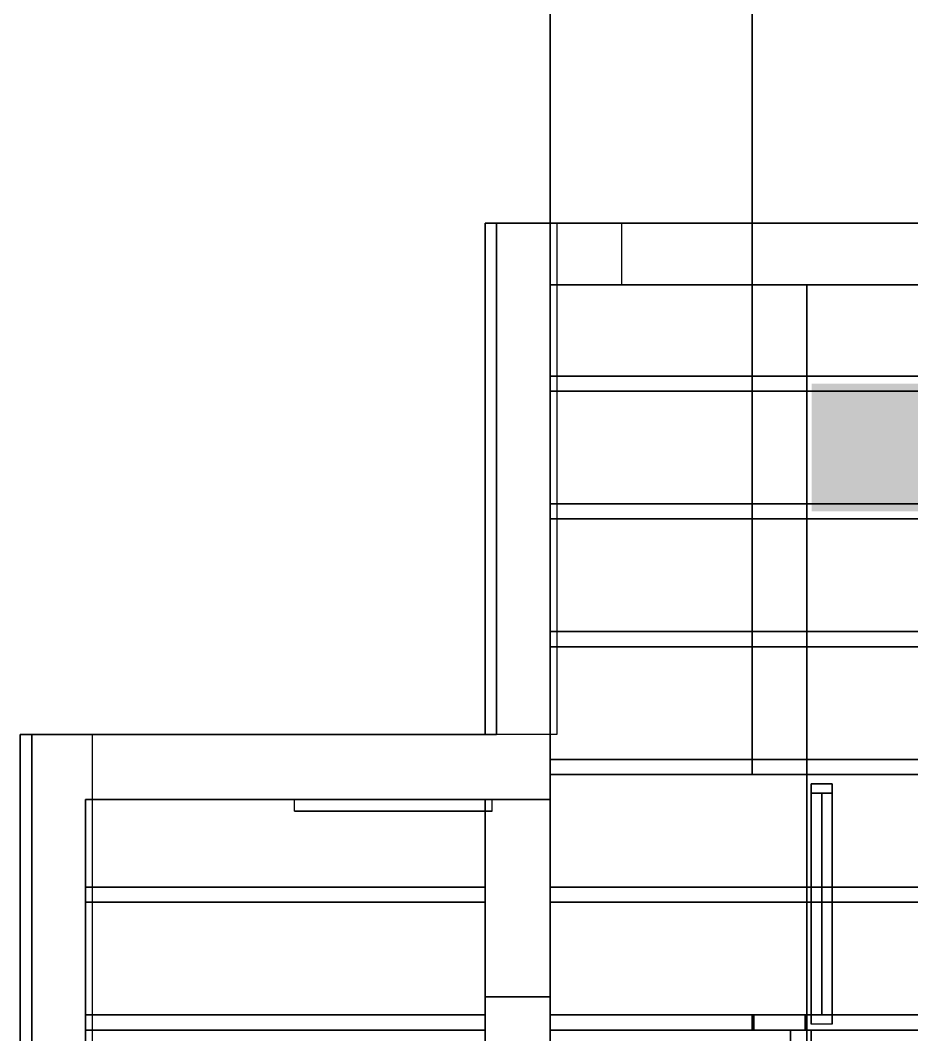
# Model space of a CAD drawing. Header units: millimetres. Extents: x 1429 to 3422, y 966 to 3043.
# Drawn here: x 1429.3 to 1812.9, y 1813.4 to 2250 of the extents above; entities that cross this region are included whole.
import ezdxf

# ---------------------------------------------------------------- set-up
doc = ezdxf.new("R2010")
doc.units = ezdxf.units.MM
doc.header["$MEASUREMENT"] = 0
for name, color, linetype in [('3D_BASE HORMIGON', 7, 'Continuous'), ('3D_CARPINTER_A', 7, 'Continuous'), ('3D_CUBIERTA', 7, 'Continuous'), ('3D_MURO', 1, 'Continuous'), ('3D_PILARES', 2, 'Continuous'), ('3D_PISO', 7, 'Continuous'), ('3D_PUERTAS', 33, 'Continuous'), ('3D_VIDRIO', 131, 'Continuous'), ('3D_VIGAS', 5, 'Continuous')]:
    doc.layers.add(name, color=color, linetype=linetype)

msp = doc.modelspace()

# ---------------------------------------------------------------- hatches: boundary and pattern name
h = msp.add_hatch()
h.set_pattern_fill('DOTS', color=253, style=0, pattern_type=2)
h.set_pattern_definition([(0, (-28823.7236, 9842.757), (0.79375, 1.5875), [0, -1.5875])])
h.paths.add_polyline_path([(1769.79, 2093.63), (1950.79, 2093.63), (1950.79, 2038.63), (1769.79, 2038.63)], flags=0)

# ---------------------------------------------------------------- linework, layer by layer
at = {"layer": '3D_BASE HORMIGON'}
for p, q in [((1634.29, 2162.63, 90), (1634.29, 2162.63, -90)), ((1634.29, 2052.63, 90), (1634.29, 2052.63, -90)), ((1434.29, 1942.63, 90), (1434.29, 1942.63, -90)), ((1534.29, 1942.63, 90), (1534.29, 1942.63, -90)), ((1634.29, 1942.63, 90), (1634.29, 1942.63, -90)), ((1434.29, 1832.63, 90), (1434.29, 1832.63, -90))]:
    msp.add_line(p, q, dxfattribs=at)
for points in [[(2322.29, 2162.63), (2322.29, 1474.63), (1772.29, 1474.63), (1772.29, 1721.13), (1746.79, 1721.13), (1746.79, 1722.63), (1434.29, 1722.63), (1434.29, 1942.63), (1634.29, 1942.63), (1634.29, 2162.63), (2322.29, 2162.63)], [(2322.29, 2162.63), (1634.29, 2162.63)], [(1634.29, 2162.63), (2322.29, 2162.63)], [(1634.29, 1942.63), (1634.29, 2162.63)], [(1634.29, 2162.63), (1634.29, 1942.63)], [(1634.29, 1942.63), (1634.29, 2162.63)], [(1634.29, 2162.63), (2322.29, 2162.63)], [(1434.29, 1942.63), (1634.29, 1942.63)], [(1434.29, 1722.63), (1434.29, 1942.63)], [(1434.29, 1942.63), (1434.29, 1722.63)], [(1634.29, 1942.63), (1434.29, 1942.63)], [(1434.29, 1722.63), (1434.29, 1942.63)], [(1434.29, 1942.63), (1634.29, 1942.63)]]:
    msp.add_lwpolyline(points, dxfattribs=at)
at = {"layer": '3D_CARPINTER_A'}
for p, q in [((1769.69, 1921.38, 360), (1778.69, 1921.38, 360)), ((1778.69, 1921.38, 120), (1769.69, 1921.38, 120)), ((1769.69, 1917.38, 356), (1778.69, 1917.38, 356)), ((1778.69, 1917.38, 124), (1769.69, 1917.38, 124)), ((1778.69, 1821.88, 124), (1769.69, 1821.88, 124)), ((1778.69, 1821.88, 356), (1769.69, 1821.88, 356)), ((1778.69, 1817.88, 360), (1769.69, 1817.88, 360)), ((1778.69, 1817.88, 120), (1769.69, 1817.88, 120)), ((1760.69, 1815.38, 360), (1769.69, 1815.38, 360)), ((1769.69, 1815.38, 120), (1760.69, 1815.38, 120))]:
    msp.add_line(p, q, dxfattribs=at)
msp.add_polyline3d([(1457.29, 1914.63, 432.63), (1457.29, 1722.63, 432.63), (1657.29, 1722.63, 465.35), (1657.29, 1716.63, 465.35), (1689.23, 1716.63, 470.58), (1689.79, 1500.13, 470.67), (2294.09, 1500.13, 569.56), (2296.79, 1940.96, 570), (2844.09, 1940.13, 659.69), (2846.79, 2380.96, 660), (3394.09, 2380.13, 749.62), (3394.15, 3014.73, 749.57), (2759.79, 3017.13, 645.76), (2759.79, 2794.63, 645.76), (2562.29, 2794.63, 613.45), (2562.29, 2577.13, 613.45), (2209.79, 2577.13, 555.76), (2209.79, 2356.13, 555.76), (2010.79, 2356.13, 523.2), (2010.79, 2136.13, 523.2), (1657.29, 2136.13, 465.35), (1657.29, 1914.63, 465.35), (1457.29, 1914.63, 432.63)], dxfattribs=at)
for points, degree in [([(3422.29, 2354.63, 220), (3055.62, 2061.29, 160), (2053.57, 1259.65, -3.97), (1686.9, 966.32, -63.97)], 3), ([(1769.69, 1921.38, 360), (1769.69, 1869.63, 360), (1769.69, 1817.88, 360)], 2), ([(1769.69, 1921.38, 120), (1769.69, 1921.38, 240), (1769.69, 1921.38, 360)], 2), ([(1769.69, 1817.88, 120), (1769.69, 1869.63, 120), (1769.69, 1921.38, 120)], 2), ([(1778.69, 1921.38, 360), (1778.69, 1869.63, 360), (1778.69, 1817.88, 360)], 2), ([(1778.69, 1817.88, 120), (1778.69, 1869.63, 120), (1778.69, 1921.38, 120)], 2), ([(1778.69, 1921.38, 120), (1778.69, 1921.38, 240), (1778.69, 1921.38, 360)], 2), ([(1769.69, 1917.38, 356), (1769.69, 1869.63, 356), (1769.69, 1821.88, 356)], 2), ([(1769.69, 1917.38, 124), (1769.69, 1917.38, 240), (1769.69, 1917.38, 356)], 2), ([(1769.69, 1821.88, 124), (1769.69, 1869.63, 124), (1769.69, 1917.38, 124)], 2), ([(1778.69, 1917.38, 356), (1778.69, 1917.38, 240), (1778.69, 1917.38, 124)], 2), ([(1778.69, 1917.38, 124), (1778.69, 1869.63, 124), (1778.69, 1821.88, 124)], 2), ([(1778.69, 1821.88, 356), (1778.69, 1869.63, 356), (1778.69, 1917.38, 356)], 2), ([(1769.69, 1821.88, 356), (1769.69, 1821.88, 240), (1769.69, 1821.88, 124)], 2), ([(1778.69, 1821.88, 124), (1778.69, 1821.88, 240), (1778.69, 1821.88, 356)], 2), ([(1769.69, 1817.88, 360), (1769.69, 1817.88, 240), (1769.69, 1817.88, 120)], 2), ([(1778.69, 1817.88, 360), (1778.69, 1817.88, 240), (1778.69, 1817.88, 120)], 2), ([(1760.69, 1815.38, 360), (1760.69, 1763.63, 360), (1760.69, 1711.88, 360)], 2), ([(1760.69, 1815.38, 120), (1760.69, 1815.38, 240), (1760.69, 1815.38, 360)], 2), ([(1760.69, 1711.88, 120), (1760.69, 1763.63, 120), (1760.69, 1815.38, 120)], 2), ([(1769.69, 1815.38, 360), (1769.69, 1763.63, 360), (1769.69, 1711.88, 360)], 2), ([(1769.69, 1711.88, 120), (1769.69, 1763.63, 120), (1769.69, 1815.38, 120)], 2), ([(1769.69, 1815.38, 120), (1769.69, 1815.38, 240), (1769.69, 1815.38, 360)], 2)]:
    msp.add_open_spline(points, degree=degree, dxfattribs=at)
at = {"layer": '3D_CUBIERTA'}
for p, q in [((1629.29, 2162.63, 463.77), (1629.29, 2162.63, 468.77)), ((1657.29, 2136.13, 465.35), (1657.29, 2136.13, 468.35)), ((1429.29, 1942.63, 431.05), (1429.29, 1942.63, 436.05)), ((1629.29, 1942.63, 463.77), (1629.29, 1942.63, 468.77)), ((1457.29, 1914.63, 432.63), (1457.29, 1914.63, 435.63)), ((1657.29, 1914.63, 465.35), (1657.29, 1914.63, 468.35))]:
    msp.add_line(p, q, dxfattribs=at)
for points in [[(1657.29, 2136.13), (1657.29, 1914.63)], [(1657.29, 1914.63), (1657.29, 2136.13)], [(1457.29, 1914.63), (1457.29, 1722.63)], [(1457.29, 1722.63), (1457.29, 1914.63)]]:
    msp.add_lwpolyline(points, dxfattribs=at)
at = {"layer": '3D_CUBIERTA', "extrusion": (0, 1, 0)}
for points in [[(-2010.79, 523.2), (-1657.29, 465.35)], [(-1657.29, 468.35), (-2010.79, 526.2)], [(-1457.29, 435.63), (-1657.29, 468.35)], [(-1657.29, 465.35), (-1457.29, 432.63)]]:
    msp.add_lwpolyline(points, dxfattribs=at)
at = {"layer": '3D_CUBIERTA'}
for points in [[(1629.29, 2162.63, 463.77), (1629.29, 2052.63, 463.77), (1629.29, 1942.63, 463.77)], [(1984.29, 2162.63, 521.86), (1806.79, 2162.63, 492.82), (1629.29, 2162.63, 463.77)], [(1629.29, 2162.63, 468.77), (1806.79, 2162.63, 497.82), (1984.29, 2162.63, 526.86)], [(1629.29, 1942.63, 468.77), (1629.29, 2052.63, 468.77), (1629.29, 2162.63, 468.77)], [(1429.29, 1942.63, 431.05), (1429.29, 1818.63, 431.05), (1429.29, 1694.63, 431.05)], [(1629.29, 1942.63, 463.77), (1529.29, 1942.63, 447.41), (1429.29, 1942.63, 431.05)], [(1429.29, 1694.63, 436.05), (1429.29, 1818.63, 436.05), (1429.29, 1942.63, 436.05)], [(1429.29, 1942.63, 436.05), (1529.29, 1942.63, 452.41), (1629.29, 1942.63, 468.77)]]:
    msp.add_open_spline(points, degree=2, dxfattribs=at)
at = {"layer": '3D_MURO'}
for p, q in [((1629.29, 2162.63, 90), (1629.29, 2162.63, 460.77)), ((1657.29, 2162.63, 360), (1657.29, 2162.63, 465.35)), ((1657.29, 2162.63, 90), (1657.29, 2162.63, 360)), ((1657.29, 2162.63, 90), (1657.29, 2162.63, 360)), ((1657.29, 2162.63, 90), (1657.29, 2162.63, 465.35)), ((1657.29, 2162.63, 360), (1657.29, 2162.63, 90)), ((1657.29, 2162.63, 360), (1657.29, 2162.63, 90)), ((1657.29, 2136.13, 360), (1657.29, 2136.13, 390)), ((1657.29, 2136.13, 360), (1657.29, 2136.13, 465.35)), ((1657.29, 2136.13, 90), (1657.29, 2136.13, 360)), ((1657.29, 2136.13, 90), (1657.29, 2136.13, 360)), ((1657.29, 2136.13, 360), (1657.29, 2136.13, 90)), ((1657.29, 2136.13, 90), (1657.29, 2136.13, 360)), ((1744.29, 2136.13, 360), (1744.29, 2136.13, 390)), ((1744.29, 2136.13, 120), (1744.29, 2136.13, 390)), ((1767.79, 2136.13, 120), (1767.79, 2136.13, 390)), ((1429.29, 1942.63, 90), (1429.29, 1942.63, 428.05)), ((1629.29, 1942.63, 90), (1629.29, 1942.63, 460.77)), ((1744.29, 1925.38, 360), (1744.29, 1925.38, 390)), ((1744.29, 1925.38, 120), (1744.29, 1925.38, 390)), ((1767.79, 1925.38, 360), (1767.79, 1925.38, 390)), ((1767.79, 1925.38, 120), (1767.79, 1925.38, 390)), ((1457.29, 1914.63, 90), (1457.29, 1914.63, 432.63)), ((1629.29, 1914.63, 360), (1629.29, 1914.63, 460.77)), ((1629.29, 1914.63, 120), (1629.29, 1914.63, 360)), ((1657.29, 1914.63, 360), (1657.29, 1914.63, 465.35)), ((1657.29, 1914.63, 90), (1657.29, 1914.63, 465.35)), ((1657.29, 1914.63, 360), (1657.29, 1914.63, 120))]:
    msp.add_line(p, q, dxfattribs=at)
at = {"layer": '3D_MURO', "extrusion": (-0.161489, 0, 0.986875)}
for points in [[(-1942.63, 1479.65), (-1694.63, 1479.65), (-1694.63, 1710.68), (-1474.63, 1710.68), (-1474.63, 2384.53), (-1914.63, 2384.53), (-1914.63, 2941.84), (-2354.63, 2941.84), (-2354.63, 3499.16), (-3042.63, 3499.16), (-3042.63, 2802.01), (-2822.63, 2802.01), (-2822.63, 2599.35), (-2602.63, 2599.35), (-2602.63, 2244.69), (-2382.63, 2244.69), (-2382.63, 2042.03), (-2162.63, 2042.03), (-2162.63, 1682.31), (-1942.63, 1682.31), (-1942.63, 1479.65)], [(-2136.13, 1710.68), (-2162.63, 1710.68), (-2162.63, 2042.03), (-2161.13, 2042.03), (-2161.13, 2270.53), (-2136.13, 2270.53), (-2136.13, 1710.68)]]:
    msp.add_lwpolyline(points, dxfattribs=at)
at = {"layer": '3D_MURO'}
for points in [[(1457.29, 1722.63), (1429.29, 1722.63), (1429.29, 1942.63), (1629.29, 1942.63), (1629.29, 2162.63), (1657.29, 2162.63), (1657.29, 1914.63), (1457.29, 1914.63), (1457.29, 1722.63)], [(1657.29, 2162.63), (1657.29, 2136.13)], [(1657.29, 2162.63), (1984.29, 2162.63), (1984.29, 2161.13), (2296.79, 2161.13), (2296.79, 2136.13), (1657.29, 2136.13), (1657.29, 2162.63)], [(1657.29, 2162.63), (1657.29, 2136.13)], [(1657.29, 2162.63), (1984.29, 2162.63), (1984.29, 2161.13), (2209.79, 2161.13), (2209.79, 2136.13), (1657.29, 2136.13), (1657.29, 2162.63)], [(1657.29, 2162.63), (1657.29, 2136.13)], [(1657.29, 2162.63), (1657.29, 2136.13)], [(1744.29, 2162.63), (1744.29, 2136.13), (2296.79, 2136.13), (2296.79, 2161.13), (1984.29, 2161.13), (1984.29, 2162.63), (1744.29, 2162.63)], [(1744.29, 2162.63), (1984.29, 2162.63)], [(1767.79, 1500.13), (1689.79, 1500.13), (1689.79, 1716.63), (1657.29, 1716.63), (1657.29, 2136.13), (1744.29, 2136.13), (1744.29, 1925.38), (1767.79, 1925.38), (1767.79, 1500.13)], [(1744.29, 2136.13), (1657.29, 2136.13), (1657.29, 1914.63), (1657.29, 1716.63), (1689.79, 1716.63), (1689.79, 1500.13), (1769.79, 1500.13)], [(1744.29, 2136.13), (1744.29, 1925.38), (1767.79, 1925.38)], [(2296.79, 2136.13), (1744.29, 2136.13)], [(1744.29, 2136.13), (1744.29, 1925.38), (1767.79, 1925.38), (1767.79, 2136.13), (1744.29, 2136.13)], [(1657.29, 1914.63), (1629.29, 1914.63)], [(1629.29, 1829.63), (1629.29, 1722.63)], [(1657.29, 1722.63), (1657.29, 1829.63)]]:
    msp.add_lwpolyline(points, dxfattribs=at)
at = {"layer": '3D_MURO', "extrusion": (0, 1, 0)}
msp.add_lwpolyline([(-1744.29, 360), (-1744.29, 90), (-1657.29, 90), (-1657.29, 360), (-1744.29, 360)], dxfattribs=at)
at = {"layer": '3D_MURO'}
for points, degree in [([(1629.29, 2162.63, 460.77), (1629.29, 2089.29, 460.77), (1629.29, 2015.96, 460.77), (1629.29, 1942.63, 460.77)], 3), ([(1657.29, 2162.63, 465.35), (1647.95, 2162.63, 463.83), (1638.62, 2162.63, 462.3), (1629.29, 2162.63, 460.77)], 3), ([(1629.29, 2162.63, 90), (1643.29, 2162.63, 90), (1657.29, 2162.63, 90)], 2), ([(1629.29, 1942.63, 90), (1629.29, 2052.63, 90), (1629.29, 2162.63, 90)], 2), ([(1657.29, 2136.13, 465.35), (1657.29, 2149.38, 465.35), (1657.29, 2162.63, 465.35)], 2), ([(1657.29, 2162.63, 465.35), (1820.79, 2162.63, 492.11), (1984.29, 2162.63, 518.86)], 2), ([(1984.29, 2162.63, 518.86), (1875.29, 2162.63, 501.03), (1766.29, 2162.63, 483.19), (1657.29, 2162.63, 465.35)], 3), ([(1657.29, 2162.63, 465.35), (1657.29, 2153.79, 465.35), (1657.29, 2144.96, 465.35), (1657.29, 2136.13, 465.35)], 3), ([(1657.29, 2162.63, 360), (1686.29, 2162.63, 360), (1715.29, 2162.63, 360), (1744.29, 2162.63, 360)], 3), ([(1657.29, 2162.63, 360), (1657.29, 2153.79, 360), (1657.29, 2144.96, 360), (1657.29, 2136.13, 360)], 3), ([(1657.29, 2162.63, 360), (1657.29, 2153.79, 360), (1657.29, 2144.96, 360), (1657.29, 2136.13, 360)], 3), ([(1657.29, 2162.63, 360), (1657.29, 2153.79, 360), (1657.29, 2144.96, 360), (1657.29, 2136.13, 360)], 3), ([(1657.29, 1914.63, 465.35), (1657.29, 1997.29, 465.35), (1657.29, 2079.96, 465.35), (1657.29, 2162.63, 465.35)], 3), ([(1657.29, 2162.63, 90), (1657.29, 2038.63, 90), (1657.29, 1914.63, 90)], 2), ([(1657.29, 2136.13, 360), (1657.29, 2149.38, 360), (1657.29, 2162.63, 360)], 2), ([(1657.29, 2162.63, 360), (1700.79, 2162.63, 360), (1744.29, 2162.63, 360)], 2), ([(1657.29, 2162.63, 360), (1657.29, 2153.79, 360), (1657.29, 2144.96, 360), (1657.29, 2136.13, 360)], 3), ([(1657.29, 2162.63, 360), (1657.29, 2153.79, 360), (1657.29, 2144.96, 360), (1657.29, 2136.13, 360)], 3), ([(1744.29, 2162.63, 90), (1744.29, 2149.38, 90), (1744.29, 2136.13, 90)], 2), ([(1984.29, 2162.63, 90), (1864.29, 2162.63, 90), (1744.29, 2162.63, 90)], 2), ([(1744.29, 2162.63, 360), (1744.29, 2162.63, 270), (1744.29, 2162.63, 180), (1744.29, 2162.63, 90)], 3), ([(1744.29, 2162.63, 360), (1744.29, 2149.38, 360), (1744.29, 2136.13, 360)], 2), ([(1744.29, 2136.13, 360), (1744.29, 2149.38, 360), (1744.29, 2162.63, 360)], 2), ([(1744.29, 2162.63, 360), (1744.29, 2162.63, 240), (1744.29, 2162.63, 120)], 2), ([(1744.29, 2162.63, 120), (1744.29, 2149.38, 120), (1744.29, 2136.13, 120)], 2), ([(1657.29, 2136.13, 360), (1700.79, 2136.13, 360), (1744.29, 2136.13, 360)], 2), ([(1657.29, 1716.63, 360), (1657.29, 1926.38, 360), (1657.29, 2136.13, 360)], 2), ([(1657.29, 2136.13, 390), (1657.29, 1926.38, 390), (1657.29, 1716.63, 390)], 2), ([(1744.29, 2136.13, 390), (1700.79, 2136.13, 390), (1657.29, 2136.13, 390)], 2), ([(2209.79, 2136.13, 555.76), (1933.54, 2136.13, 510.56), (1657.29, 2136.13, 465.35)], 2), ([(1657.29, 2136.13, 465.35), (1841.45, 2136.13, 495.49), (2025.62, 2136.13, 525.63), (2209.79, 2136.13, 555.76)], 3), ([(1657.29, 2136.13, 360), (1686.29, 2136.13, 360), (1715.29, 2136.13, 360), (1744.29, 2136.13, 360)], 3), ([(1744.29, 2136.13, 360), (1700.79, 2136.13, 360), (1657.29, 2136.13, 360)], 2), ([(1744.29, 2136.13, 360), (1744.29, 2030.75, 360), (1744.29, 1925.38, 360)], 2), ([(1744.29, 1925.38, 390), (1744.29, 2030.75, 390), (1744.29, 2136.13, 390)], 2), ([(1744.29, 2136.13, 90), (2020.54, 2136.13, 90), (2296.79, 2136.13, 90)], 2), ([(1744.29, 2136.13, 360), (1744.29, 2136.13, 270), (1744.29, 2136.13, 180), (1744.29, 2136.13, 90)], 3), ([(1744.29, 2136.13, 120), (1744.29, 2030.75, 120), (1744.29, 1925.38, 120)], 2), ([(1767.79, 2136.13, 120), (1756.04, 2136.13, 120), (1744.29, 2136.13, 120)], 2), ([(1744.29, 1925.38, 390), (1744.29, 2030.75, 390), (1744.29, 2136.13, 390)], 2), ([(1744.29, 2136.13, 390), (1756.04, 2136.13, 390), (1767.79, 2136.13, 390)], 2), ([(1744.29, 2136.13, 120), (1744.29, 2136.13, 240), (1744.29, 2136.13, 360)], 2), ([(1767.79, 1925.38, 120), (1767.79, 2030.75, 120), (1767.79, 2136.13, 120)], 2), ([(1767.79, 2136.13, 390), (1767.79, 2030.75, 390), (1767.79, 1925.38, 390)], 2), ([(1429.29, 1942.63, 428.05), (1429.29, 1869.29, 428.05), (1429.29, 1795.96, 428.05), (1429.29, 1722.63, 428.05)], 3), ([(1629.29, 1942.63, 460.77), (1562.62, 1942.63, 449.86), (1495.95, 1942.63, 438.95), (1429.29, 1942.63, 428.05)], 3), ([(1429.29, 1942.63, 90), (1529.29, 1942.63, 90), (1629.29, 1942.63, 90)], 2), ([(1429.29, 1722.63, 90), (1429.29, 1832.63, 90), (1429.29, 1942.63, 90)], 2), ([(1744.29, 1925.38, 360), (1756.04, 1925.38, 360), (1767.79, 1925.38, 360)], 2), ([(1767.79, 1925.38, 390), (1756.04, 1925.38, 390), (1744.29, 1925.38, 390)], 2), ([(1744.29, 1925.38, 120), (1756.04, 1925.38, 120), (1767.79, 1925.38, 120)], 2), ([(1767.79, 1925.38, 390), (1756.04, 1925.38, 390), (1744.29, 1925.38, 390)], 2), ([(1767.79, 1925.38, 360), (1767.79, 1712.75, 360), (1767.79, 1500.13, 360)], 2), ([(1767.79, 1500.13, 390), (1767.79, 1712.75, 390), (1767.79, 1925.38, 390)], 2), ([(1457.29, 1914.63, 432.63), (1523.95, 1914.63, 443.54), (1590.62, 1914.63, 454.45), (1657.29, 1914.63, 465.35)], 3), ([(1457.29, 1722.63, 432.63), (1457.29, 1786.63, 432.63), (1457.29, 1850.63, 432.63), (1457.29, 1914.63, 432.63)], 3), ([(1457.29, 1914.63, 90), (1457.29, 1818.63, 90), (1457.29, 1722.63, 90)], 2), ([(1657.29, 1914.63, 90), (1557.29, 1914.63, 90), (1457.29, 1914.63, 90)], 2), ([(1629.29, 1914.63, 460.77), (1638.62, 1914.63, 462.3), (1647.95, 1914.63, 463.83), (1657.29, 1914.63, 465.35)], 3), ([(1629.29, 1722.63, 460.77), (1629.29, 1786.63, 460.77), (1629.29, 1850.63, 460.77), (1629.29, 1914.63, 460.77)], 3), ([(1657.29, 1914.63, 360), (1647.95, 1914.63, 360), (1638.62, 1914.63, 360), (1629.29, 1914.63, 360)], 3), ([(1629.29, 1914.63, 360), (1629.29, 1886.29, 360), (1629.29, 1857.96, 360), (1629.29, 1829.63, 360)], 3), ([(1629.29, 1829.63, 360), (1629.29, 1872.13, 360), (1629.29, 1914.63, 360)], 2), ([(1629.29, 1914.63, 360), (1643.29, 1914.63, 360), (1657.29, 1914.63, 360)], 2), ([(1657.29, 1914.63, 360), (1647.95, 1914.63, 360), (1638.62, 1914.63, 360), (1629.29, 1914.63, 360)], 3), ([(1657.29, 1914.63, 465.35), (1657.29, 1850.63, 465.35), (1657.29, 1786.63, 465.35), (1657.29, 1722.63, 465.35)], 3), ([(1657.29, 1829.63, 360), (1657.29, 1857.96, 360), (1657.29, 1886.29, 360), (1657.29, 1914.63, 360)], 3), ([(1657.29, 1914.63, 360), (1657.29, 1872.13, 360), (1657.29, 1829.63, 360)], 2), ([(1629.29, 1829.63, 360), (1629.29, 1829.63, 280), (1629.29, 1829.63, 200), (1629.29, 1829.63, 120)], 3), ([(1657.29, 1829.63, 360), (1643.29, 1829.63, 360), (1629.29, 1829.63, 360)], 2), ([(1629.29, 1829.63, 360), (1643.29, 1829.63, 360), (1657.29, 1829.63, 360)], 2), ([(1657.29, 1829.63, 120), (1643.29, 1829.63, 120), (1629.29, 1829.63, 120)], 2), ([(1629.29, 1829.63, 120), (1629.29, 1829.63, 240), (1629.29, 1829.63, 360)], 2), ([(1657.29, 1829.63, 120), (1657.29, 1829.63, 200), (1657.29, 1829.63, 280), (1657.29, 1829.63, 360)], 3), ([(1657.29, 1829.63, 360), (1657.29, 1829.63, 240), (1657.29, 1829.63, 120)], 2)]:
    msp.add_open_spline(points, degree=degree, dxfattribs=at)
at = {"layer": '3D_PILARES'}
for p, q in [((1744.29, 1821.88, 120), (1744.29, 1821.88, 360)), ((1744.99, 1821.88, 390), (1744.99, 1821.88, 434.71)), ((1767.09, 1821.88, 120), (1767.09, 1821.88, 360)), ((1767.79, 1821.88, 390), (1767.79, 1821.88, 438.44)), ((1744.29, 1815.38, 120), (1744.29, 1815.38, 360)), ((1744.99, 1815.38, 390), (1744.99, 1815.38, 434.71)), ((1767.09, 1815.38, 120), (1767.09, 1815.38, 360)), ((1767.79, 1815.38, 390), (1767.79, 1815.38, 438.44))]:
    msp.add_line(p, q, dxfattribs=at)
for points in [[(1744.29, 1821.88), (1744.29, 1815.38)], [(1744.29, 1821.88), (1767.09, 1821.88)], [(1767.09, 1821.88), (1744.29, 1821.88)], [(1744.29, 1815.38), (1744.29, 1821.88)], [(1744.99, 1821.88), (1744.99, 1815.38)], [(1767.79, 1821.88), (1744.99, 1821.88)], [(1767.09, 1815.38), (1767.09, 1821.88)], [(1767.09, 1821.88), (1767.09, 1815.38)], [(1767.79, 1815.38), (1767.79, 1821.88)], [(1744.29, 1815.38), (1767.09, 1815.38)], [(1767.09, 1815.38), (1744.29, 1815.38)], [(1744.99, 1815.38), (1767.79, 1815.38)]]:
    msp.add_lwpolyline(points, dxfattribs=at)
for points in [[(1744.99, 1815.38, 434.71), (1744.99, 1817.54, 434.71), (1744.99, 1819.71, 434.71), (1744.99, 1821.88, 434.71)], [(1767.79, 1821.88, 438.44), (1767.79, 1819.71, 438.44), (1767.79, 1817.54, 438.44), (1767.79, 1815.38, 438.44)]]:
    msp.add_open_spline(points, degree=3, dxfattribs=at)
at = {"layer": '3D_PILARES', "extrusion": (0.161489, 1.46535e-05, -0.986875)}
msp.add_open_spline([(1744.99, 1821.88, 434.71), (1752.59, 1821.88, 435.95), (1760.19, 1821.88, 437.19), (1767.79, 1821.88, 438.44)], degree=3, dxfattribs=at)
at = {"layer": '3D_PILARES', "extrusion": (-0.161489, 1.26055e-05, 0.986875)}
msp.add_open_spline([(1767.79, 1815.38, 438.44), (1760.19, 1815.38, 437.19), (1752.59, 1815.38, 435.95), (1744.99, 1815.38, 434.71)], degree=3, dxfattribs=at)
at = {"layer": '3D_PISO'}
for p, q in [((1657.29, 2162.63, 90), (1657.29, 2162.63, 120)), ((1657.29, 2162.63, 90), (1657.29, 2162.63, 120)), ((1744.29, 2162.63, 90), (1744.29, 2162.63, 120)), ((1744.29, 2162.63, 90), (1744.29, 2162.63, 120)), ((1744.29, 2136.13, 90), (1744.29, 2136.13, 120)), ((1457.29, 1914.63, 90), (1457.29, 1914.63, 120)), ((1657.29, 1914.63, 90), (1657.29, 1914.63, 120))]:
    msp.add_line(p, q, dxfattribs=at)
for points in [[(1657.29, 2162.63, 90), (1657.29, 2602.63, 90), (1657.29, 3042.63, 90)], [(1657.29, 3042.63, 120), (1657.29, 2602.63, 120), (1657.29, 2162.63, 120)], [(1744.29, 3042.63, 90), (1744.29, 2602.63, 90), (1744.29, 2162.63, 90)], [(1744.29, 2162.63, 120), (1744.29, 2602.63, 120), (1744.29, 3042.63, 120)], [(1744.29, 2162.63, 90), (1700.79, 2162.63, 90), (1657.29, 2162.63, 90)], [(1657.29, 2162.63, 120), (1700.79, 2162.63, 120), (1744.29, 2162.63, 120)], [(1657.29, 2162.63, 90), (1700.79, 2162.63, 90), (1744.29, 2162.63, 90)], [(1657.29, 1914.63, 90), (1657.29, 2038.63, 90), (1657.29, 2162.63, 90)], [(1657.29, 2162.63, 120), (1657.29, 2038.63, 120), (1657.29, 1914.63, 120)], [(1744.29, 2162.63, 120), (1700.79, 2162.63, 120), (1657.29, 2162.63, 120)], [(1744.29, 2162.63, 90), (1744.29, 2149.38, 90), (1744.29, 2136.13, 90)], [(1744.29, 2136.13, 120), (1744.29, 2149.38, 120), (1744.29, 2162.63, 120)], [(1744.29, 2136.13, 90), (2020.54, 2136.13, 90), (2296.79, 2136.13, 90)], [(2296.79, 2136.13, 120), (2020.54, 2136.13, 120), (1744.29, 2136.13, 120)], [(1457.29, 1914.63, 90), (1557.29, 1914.63, 90), (1657.29, 1914.63, 90)], [(1457.29, 1722.63, 90), (1457.29, 1818.63, 90), (1457.29, 1914.63, 90)], [(1657.29, 1914.63, 120), (1557.29, 1914.63, 120), (1457.29, 1914.63, 120)], [(1457.29, 1914.63, 120), (1457.29, 1818.63, 120), (1457.29, 1722.63, 120)]]:
    msp.add_open_spline(points, degree=2, dxfattribs=at)
at = {"layer": '3D_PUERTAS'}
for points in [[(1547.29, 1914.63, 120), (1589.79, 1914.63, 120), (1632.29, 1914.63, 120)], [(1632.29, 1914.63, 360), (1589.79, 1914.63, 360), (1547.29, 1914.63, 360)], [(1547.29, 1914.63, 360), (1547.29, 1914.63, 240), (1547.29, 1914.63, 120)], [(1547.29, 1909.63, 120), (1547.29, 1912.13, 120), (1547.29, 1914.63, 120)], [(1547.29, 1909.63, 360), (1547.29, 1912.13, 360), (1547.29, 1914.63, 360)], [(1632.29, 1914.63, 120), (1632.29, 1914.63, 240), (1632.29, 1914.63, 360)], [(1632.29, 1909.63, 120), (1632.29, 1912.13, 120), (1632.29, 1914.63, 120)], [(1632.29, 1909.63, 360), (1632.29, 1912.13, 360), (1632.29, 1914.63, 360)], [(1632.29, 1909.63, 120), (1589.79, 1909.63, 120), (1547.29, 1909.63, 120)], [(1547.29, 1909.63, 120), (1547.29, 1909.63, 240), (1547.29, 1909.63, 360)], [(1547.29, 1909.63, 360), (1589.79, 1909.63, 360), (1632.29, 1909.63, 360)], [(1632.29, 1909.63, 360), (1632.29, 1909.63, 240), (1632.29, 1909.63, 120)]]:
    msp.add_open_spline(points, degree=2, dxfattribs=at)
at = {"layer": '3D_VIDRIO'}
for points in [[(1774.19, 1821.88, 124), (1774.19, 1869.63, 124), (1774.19, 1917.38, 124)], [(1774.19, 1917.38, 124), (1774.19, 1917.38, 240), (1774.19, 1917.38, 356)], [(1774.19, 1917.38, 356), (1774.19, 1869.63, 356), (1774.19, 1821.88, 356)], [(1774.19, 1821.88, 356), (1774.19, 1821.88, 240), (1774.19, 1821.88, 124)]]:
    msp.add_open_spline(points, degree=2, dxfattribs=at)
at = {"layer": '3D_VIGAS'}
for points in [[(1657.29, 2096.88, 465.35), (1657.29, 2094.71, 465.35), (1657.29, 2092.54, 465.35), (1657.29, 2090.38, 465.35)], [(1657.29, 2090.38, 420.35), (1657.29, 2092.54, 420.35), (1657.29, 2094.71, 420.35), (1657.29, 2096.88, 420.35)], [(1657.29, 2096.88, 465.35), (1657.29, 2096.88, 450.35), (1657.29, 2096.88, 435.35), (1657.29, 2096.88, 420.35)], [(1657.29, 2090.38, 465.35), (1657.29, 2090.38, 457.85), (1657.29, 2090.38, 442.85), (1657.29, 2090.38, 427.85), (1657.29, 2090.38, 420.35)], [(1657.29, 2041.88, 465.35), (1657.29, 2039.71, 465.35), (1657.29, 2037.54, 465.35), (1657.29, 2035.38, 465.35)], [(1657.29, 2035.38, 420.35), (1657.29, 2037.54, 420.35), (1657.29, 2039.71, 420.35), (1657.29, 2041.88, 420.35)], [(1657.29, 2041.88, 465.35), (1657.29, 2041.88, 450.35), (1657.29, 2041.88, 435.35), (1657.29, 2041.88, 420.35)], [(1657.29, 2035.38, 465.35), (1657.29, 2035.38, 457.85), (1657.29, 2035.38, 442.85), (1657.29, 2035.38, 427.85), (1657.29, 2035.38, 420.35)], [(1657.29, 1986.88, 465.35), (1657.29, 1984.71, 465.35), (1657.29, 1982.54, 465.35), (1657.29, 1980.38, 465.35)], [(1657.29, 1980.38, 420.35), (1657.29, 1982.54, 420.35), (1657.29, 1984.71, 420.35), (1657.29, 1986.88, 420.35)], [(1657.29, 1986.88, 465.35), (1657.29, 1986.88, 450.35), (1657.29, 1986.88, 435.35), (1657.29, 1986.88, 420.35)], [(1657.29, 1980.38, 465.35), (1657.29, 1980.38, 457.85), (1657.29, 1980.38, 442.85), (1657.29, 1980.38, 427.85), (1657.29, 1980.38, 420.35)], [(1657.29, 1931.88, 465.35), (1657.29, 1929.71, 465.35), (1657.29, 1927.54, 465.35), (1657.29, 1925.38, 465.35)], [(1657.29, 1925.38, 420.35), (1657.29, 1927.54, 420.35), (1657.29, 1929.71, 420.35), (1657.29, 1931.88, 420.35)], [(1657.29, 1931.88, 465.35), (1657.29, 1931.88, 450.35), (1657.29, 1931.88, 435.35), (1657.29, 1931.88, 420.35)], [(1657.29, 1925.38, 420.35), (1657.29, 1925.38, 435.35), (1657.29, 1925.38, 450.35), (1657.29, 1925.38, 465.35)], [(1457.29, 1876.88, 432.63), (1457.29, 1874.71, 432.63), (1457.29, 1872.54, 432.63), (1457.29, 1870.38, 432.63)], [(1457.29, 1870.38, 387.63), (1457.29, 1872.54, 387.63), (1457.29, 1874.71, 387.63), (1457.29, 1876.88, 387.63)], [(1457.29, 1876.88, 432.63), (1457.29, 1876.88, 417.63), (1457.29, 1876.88, 402.63), (1457.29, 1876.88, 387.63)], [(1629.29, 1870.38, 460.77), (1629.29, 1872.54, 460.77), (1629.29, 1874.71, 460.77), (1629.29, 1876.88, 460.77)], [(1629.29, 1876.88, 415.77), (1629.29, 1874.71, 415.77), (1629.29, 1872.54, 415.77), (1629.29, 1870.38, 415.77)], [(1629.29, 1876.88, 415.77), (1629.29, 1876.88, 430.77), (1629.29, 1876.88, 445.77), (1629.29, 1876.88, 460.77)], [(1657.29, 1876.88, 465.35), (1657.29, 1874.71, 465.35), (1657.29, 1872.54, 465.35), (1657.29, 1870.38, 465.35)], [(1657.29, 1870.38, 420.35), (1657.29, 1872.54, 420.35), (1657.29, 1874.71, 420.35), (1657.29, 1876.88, 420.35)], [(1657.29, 1876.88, 465.35), (1657.29, 1876.88, 450.35), (1657.29, 1876.88, 435.35), (1657.29, 1876.88, 420.35)], [(1457.29, 1870.38, 432.63), (1457.29, 1870.38, 417.63), (1457.29, 1870.38, 402.63), (1457.29, 1870.38, 387.63)], [(1629.29, 1870.38, 460.77), (1629.29, 1870.38, 445.77), (1629.29, 1870.38, 430.77), (1629.29, 1870.38, 415.77)], [(1657.29, 1870.38, 420.35), (1657.29, 1870.38, 435.35), (1657.29, 1870.38, 450.35), (1657.29, 1870.38, 465.35)], [(1457.29, 1821.88, 432.63), (1457.29, 1819.71, 432.63), (1457.29, 1817.54, 432.63), (1457.29, 1815.38, 432.63)], [(1457.29, 1815.38, 387.63), (1457.29, 1817.54, 387.63), (1457.29, 1819.71, 387.63), (1457.29, 1821.88, 387.63)], [(1457.29, 1821.88, 432.63), (1457.29, 1821.88, 417.63), (1457.29, 1821.88, 402.63), (1457.29, 1821.88, 387.63)], [(1629.29, 1815.38, 460.77), (1629.29, 1817.54, 460.77), (1629.29, 1819.71, 460.77), (1629.29, 1821.88, 460.77)], [(1629.29, 1821.88, 415.77), (1629.29, 1819.71, 415.77), (1629.29, 1817.54, 415.77), (1629.29, 1815.38, 415.77)], [(1629.29, 1821.88, 415.77), (1629.29, 1821.88, 430.77), (1629.29, 1821.88, 445.77), (1629.29, 1821.88, 460.77)], [(1657.29, 1821.88, 465.35), (1657.29, 1819.71, 465.35), (1657.29, 1817.54, 465.35), (1657.29, 1815.38, 465.35)], [(1657.29, 1815.38, 420.35), (1657.29, 1817.54, 420.35), (1657.29, 1819.71, 420.35), (1657.29, 1821.88, 420.35)], [(1657.29, 1821.88, 465.35), (1657.29, 1821.88, 450.35), (1657.29, 1821.88, 435.35), (1657.29, 1821.88, 420.35)], [(1457.29, 1815.38, 432.63), (1457.29, 1815.38, 417.63), (1457.29, 1815.38, 402.63), (1457.29, 1815.38, 387.63)], [(1629.29, 1815.38, 460.77), (1629.29, 1815.38, 445.77), (1629.29, 1815.38, 430.77), (1629.29, 1815.38, 415.77)], [(1657.29, 1815.38, 420.35), (1657.29, 1815.38, 435.35), (1657.29, 1815.38, 450.35), (1657.29, 1815.38, 465.35)]]:
    msp.add_open_spline(points, degree=3, dxfattribs=at)
for points, knots in [([(2846.79, 2096.88, 660), (2796.2, 2096.88, 651.72), (2665.72, 2096.88, 630.37), (2437.13, 2096.88, 592.97), (2252.04, 2096.88, 562.68), (2097.79, 2096.88, 537.44), (1981.22, 2096.88, 518.36), (1898.91, 2096.88, 504.89), (1836.01, 2096.88, 494.6), (1789.96, 2096.88, 487.06), (1757.76, 2096.88, 481.8), (1733.07, 2096.88, 477.76), (1714.7, 2096.88, 474.75), (1701.64, 2096.88, 472.61), (1689.33, 2096.88, 470.6), (1677.79, 2096.88, 468.71), (1668.84, 2096.88, 467.25), (1662.1, 2096.88, 466.14), (1658.87, 2096.88, 465.61), (1657.29, 2096.88, 465.35)], [1249.646178, 1249.646178, 1249.646178, 1249.646178, 1403.41445, 1480.298587, 1557.182723, 1634.066859, 1672.508927, 1710.950995, 1749.393063, 1768.614097, 1787.835131, 1807.056165, 1816.666682, 1826.277199, 1835.887716, 1845.498233, 1855.10875, 1859.914009, 1864.719267, 1864.719267, 1864.719267, 1864.719267]), ([(1657.29, 2096.88, 420.35), (1658.87, 2096.88, 420.61), (1662.03, 2096.88, 421.13), (1668.34, 2096.88, 422.16), (1676.77, 2096.88, 423.54), (1687.7, 2096.88, 425.33), (1699.43, 2096.88, 427.25), (1711.93, 2096.88, 429.3), (1729.58, 2096.88, 432.18), (1753.42, 2096.88, 436.09), (1784.67, 2096.88, 441.2), (1829.57, 2096.88, 448.55), (1891.24, 2096.88, 458.64), (1972.39, 2096.88, 471.92), (2087.84, 2096.88, 490.81), (2241.5, 2096.88, 515.95), (2427.18, 2096.88, 546.34), (2658.27, 2096.88, 584.15), (2792.56, 2096.88, 606.13), (2846.54, 2096.88, 614.96)], [621.573089, 621.573089, 621.573089, 621.573089, 626.378348, 631.183606, 640.794123, 650.40464, 660.015157, 669.625674, 679.236191, 698.457225, 717.678259, 736.899293, 775.341361, 813.783429, 852.225497, 929.109634, 1005.99377, 1082.877906, 1236.646178, 1236.646178, 1236.646178, 1236.646178]), ([(1657.29, 2090.38, 465.35), (1658.87, 2090.38, 465.61), (1662.1, 2090.38, 466.14), (1668.84, 2090.38, 467.25), (1677.79, 2090.38, 468.71), (1689.33, 2090.38, 470.6), (1701.64, 2090.38, 472.61), (1714.7, 2090.38, 474.75), (1733.07, 2090.38, 477.76), (1757.76, 2090.38, 481.8), (1789.96, 2090.38, 487.06), (1836.01, 2090.38, 494.6), (1898.91, 2090.38, 504.89), (1981.22, 2090.38, 518.36), (2097.79, 2090.38, 537.44), (2252.04, 2090.38, 562.68), (2437.13, 2090.38, 592.97), (2665.72, 2090.38, 630.37), (2796.2, 2090.38, 651.72), (2846.79, 2090.38, 660)], [1871.219267, 1871.219267, 1871.219267, 1871.219267, 1876.024526, 1880.829784, 1890.440301, 1900.050818, 1909.661335, 1919.271852, 1928.882369, 1948.103403, 1967.324437, 1986.545471, 2024.987539, 2063.429608, 2101.871676, 2178.755812, 2255.639948, 2332.524084, 2486.292356, 2486.292356, 2486.292356, 2486.292356]), ([(2846.54, 2090.38, 614.96), (2792.56, 2090.38, 606.13), (2658.27, 2090.38, 584.15), (2427.18, 2090.38, 546.34), (2241.5, 2090.38, 515.95), (2087.84, 2090.38, 490.81), (1972.39, 2090.38, 471.92), (1891.24, 2090.38, 458.64), (1829.57, 2090.38, 448.55), (1784.67, 2090.38, 441.2), (1753.42, 2090.38, 436.09), (1729.58, 2090.38, 432.18), (1711.93, 2090.38, 429.3), (1699.43, 2090.38, 427.25), (1687.7, 2090.38, 425.33), (1676.77, 2090.38, 423.54), (1668.34, 2090.38, 422.16), (1662.03, 2090.38, 421.13), (1658.87, 2090.38, 420.61), (1657.29, 2090.38, 420.35)], [0, 0, 0, 0, 153.768272, 230.652408, 307.536545, 384.420681, 422.862749, 461.304817, 499.746885, 518.967919, 538.188953, 557.409987, 567.020504, 576.631021, 586.241538, 595.852055, 605.462572, 610.267831, 615.073089, 615.073089, 615.073089, 615.073089]), ([(2846.79, 2041.88, 660), (2796.2, 2041.88, 651.72), (2665.72, 2041.88, 630.37), (2437.13, 2041.88, 592.97), (2252.04, 2041.88, 562.68), (2097.79, 2041.88, 537.44), (1981.22, 2041.88, 518.36), (1898.91, 2041.88, 504.89), (1836.01, 2041.88, 494.6), (1789.96, 2041.88, 487.06), (1757.76, 2041.88, 481.8), (1733.07, 2041.88, 477.76), (1714.7, 2041.88, 474.75), (1701.64, 2041.88, 472.61), (1689.33, 2041.88, 470.6), (1677.79, 2041.88, 468.71), (1668.84, 2041.88, 467.25), (1662.1, 2041.88, 466.14), (1658.87, 2041.88, 465.61), (1657.29, 2041.88, 465.35)], [1249.646178, 1249.646178, 1249.646178, 1249.646178, 1403.41445, 1480.298587, 1557.182723, 1634.066859, 1672.508927, 1710.950995, 1749.393063, 1768.614097, 1787.835131, 1807.056165, 1816.666682, 1826.277199, 1835.887716, 1845.498233, 1855.10875, 1859.914009, 1864.719267, 1864.719267, 1864.719267, 1864.719267]), ([(1657.29, 2041.88, 420.35), (1658.87, 2041.88, 420.61), (1662.03, 2041.88, 421.13), (1668.34, 2041.88, 422.16), (1676.77, 2041.88, 423.54), (1687.7, 2041.88, 425.33), (1699.43, 2041.88, 427.25), (1711.93, 2041.88, 429.3), (1729.58, 2041.88, 432.18), (1753.42, 2041.88, 436.09), (1784.67, 2041.88, 441.2), (1829.57, 2041.88, 448.55), (1891.24, 2041.88, 458.64), (1972.39, 2041.88, 471.92), (2087.84, 2041.88, 490.81), (2241.5, 2041.88, 515.95), (2427.18, 2041.88, 546.34), (2658.27, 2041.88, 584.15), (2792.56, 2041.88, 606.13), (2846.54, 2041.88, 614.96)], [621.573089, 621.573089, 621.573089, 621.573089, 626.378348, 631.183606, 640.794123, 650.40464, 660.015157, 669.625674, 679.236191, 698.457225, 717.678259, 736.899293, 775.341361, 813.783429, 852.225497, 929.109634, 1005.99377, 1082.877906, 1236.646178, 1236.646178, 1236.646178, 1236.646178]), ([(1657.29, 2035.38, 465.35), (1658.87, 2035.38, 465.61), (1662.1, 2035.38, 466.14), (1668.84, 2035.38, 467.25), (1677.79, 2035.38, 468.71), (1689.33, 2035.38, 470.6), (1701.64, 2035.38, 472.61), (1714.7, 2035.38, 474.75), (1733.07, 2035.38, 477.76), (1757.76, 2035.38, 481.8), (1789.96, 2035.38, 487.06), (1836.01, 2035.38, 494.6), (1898.91, 2035.38, 504.89), (1981.22, 2035.38, 518.36), (2097.79, 2035.38, 537.44), (2252.04, 2035.38, 562.68), (2437.13, 2035.38, 592.97), (2665.72, 2035.38, 630.37), (2796.2, 2035.38, 651.72), (2846.79, 2035.38, 660)], [1871.219267, 1871.219267, 1871.219267, 1871.219267, 1876.024526, 1880.829784, 1890.440301, 1900.050818, 1909.661335, 1919.271852, 1928.882369, 1948.103403, 1967.324437, 1986.545471, 2024.987539, 2063.429608, 2101.871676, 2178.755812, 2255.639948, 2332.524084, 2486.292356, 2486.292356, 2486.292356, 2486.292356]), ([(2846.54, 2035.38, 614.96), (2792.56, 2035.38, 606.13), (2658.27, 2035.38, 584.15), (2427.18, 2035.38, 546.34), (2241.5, 2035.38, 515.95), (2087.84, 2035.38, 490.81), (1972.39, 2035.38, 471.92), (1891.24, 2035.38, 458.64), (1829.57, 2035.38, 448.55), (1784.67, 2035.38, 441.2), (1753.42, 2035.38, 436.09), (1729.58, 2035.38, 432.18), (1711.93, 2035.38, 429.3), (1699.43, 2035.38, 427.25), (1687.7, 2035.38, 425.33), (1676.77, 2035.38, 423.54), (1668.34, 2035.38, 422.16), (1662.03, 2035.38, 421.13), (1658.87, 2035.38, 420.61), (1657.29, 2035.38, 420.35)], [0, 0, 0, 0, 153.768272, 230.652408, 307.536545, 384.420681, 422.862749, 461.304817, 499.746885, 518.967919, 538.188953, 557.409987, 567.020504, 576.631021, 586.241538, 595.852055, 605.462572, 610.267831, 615.073089, 615.073089, 615.073089, 615.073089]), ([(2846.79, 1986.88, 660), (2796.2, 1986.88, 651.72), (2665.72, 1986.88, 630.37), (2437.13, 1986.88, 592.97), (2252.04, 1986.88, 562.68), (2097.79, 1986.88, 537.44), (1981.22, 1986.88, 518.36), (1898.91, 1986.88, 504.89), (1836.01, 1986.88, 494.6), (1789.96, 1986.88, 487.06), (1757.76, 1986.88, 481.8), (1733.07, 1986.88, 477.76), (1714.7, 1986.88, 474.75), (1701.64, 1986.88, 472.61), (1689.33, 1986.88, 470.6), (1677.79, 1986.88, 468.71), (1668.84, 1986.88, 467.25), (1662.1, 1986.88, 466.14), (1658.87, 1986.88, 465.61), (1657.29, 1986.88, 465.35)], [1249.646178, 1249.646178, 1249.646178, 1249.646178, 1403.41445, 1480.298587, 1557.182723, 1634.066859, 1672.508927, 1710.950995, 1749.393063, 1768.614097, 1787.835131, 1807.056165, 1816.666682, 1826.277199, 1835.887716, 1845.498233, 1855.10875, 1859.914009, 1864.719267, 1864.719267, 1864.719267, 1864.719267]), ([(1657.29, 1986.88, 420.35), (1658.87, 1986.88, 420.61), (1662.03, 1986.88, 421.13), (1668.34, 1986.88, 422.16), (1676.77, 1986.88, 423.54), (1687.7, 1986.88, 425.33), (1699.43, 1986.88, 427.25), (1711.93, 1986.88, 429.3), (1729.58, 1986.88, 432.18), (1753.42, 1986.88, 436.09), (1784.67, 1986.88, 441.2), (1829.57, 1986.88, 448.55), (1891.24, 1986.88, 458.64), (1972.39, 1986.88, 471.92), (2087.84, 1986.88, 490.81), (2241.5, 1986.88, 515.95), (2427.18, 1986.88, 546.34), (2658.27, 1986.88, 584.15), (2792.56, 1986.88, 606.13), (2846.54, 1986.88, 614.96)], [621.573089, 621.573089, 621.573089, 621.573089, 626.378348, 631.183606, 640.794123, 650.40464, 660.015157, 669.625674, 679.236191, 698.457225, 717.678259, 736.899293, 775.341361, 813.783429, 852.225497, 929.109634, 1005.99377, 1082.877906, 1236.646178, 1236.646178, 1236.646178, 1236.646178]), ([(1657.29, 1980.38, 465.35), (1658.87, 1980.38, 465.61), (1662.1, 1980.38, 466.14), (1668.84, 1980.38, 467.25), (1677.79, 1980.38, 468.71), (1689.33, 1980.38, 470.6), (1701.64, 1980.38, 472.61), (1714.7, 1980.38, 474.75), (1733.07, 1980.38, 477.76), (1757.76, 1980.38, 481.8), (1789.96, 1980.38, 487.06), (1836.01, 1980.38, 494.6), (1898.91, 1980.38, 504.89), (1981.22, 1980.38, 518.36), (2097.79, 1980.38, 537.44), (2252.04, 1980.38, 562.68), (2437.13, 1980.38, 592.97), (2665.72, 1980.38, 630.37), (2796.2, 1980.38, 651.72), (2846.79, 1980.38, 660)], [1871.219267, 1871.219267, 1871.219267, 1871.219267, 1876.024526, 1880.829784, 1890.440301, 1900.050818, 1909.661335, 1919.271852, 1928.882369, 1948.103403, 1967.324437, 1986.545471, 2024.987539, 2063.429608, 2101.871676, 2178.755812, 2255.639948, 2332.524084, 2486.292356, 2486.292356, 2486.292356, 2486.292356]), ([(2846.54, 1980.38, 614.96), (2792.56, 1980.38, 606.13), (2658.27, 1980.38, 584.15), (2427.18, 1980.38, 546.34), (2241.5, 1980.38, 515.95), (2087.84, 1980.38, 490.81), (1972.39, 1980.38, 471.92), (1891.24, 1980.38, 458.64), (1829.57, 1980.38, 448.55), (1784.67, 1980.38, 441.2), (1753.42, 1980.38, 436.09), (1729.58, 1980.38, 432.18), (1711.93, 1980.38, 429.3), (1699.43, 1980.38, 427.25), (1687.7, 1980.38, 425.33), (1676.77, 1980.38, 423.54), (1668.34, 1980.38, 422.16), (1662.03, 1980.38, 421.13), (1658.87, 1980.38, 420.61), (1657.29, 1980.38, 420.35)], [0, 0, 0, 0, 153.768272, 230.652408, 307.536545, 384.420681, 422.862749, 461.304817, 499.746885, 518.967919, 538.188953, 557.409987, 567.020504, 576.631021, 586.241538, 595.852055, 605.462572, 610.267831, 615.073089, 615.073089, 615.073089, 615.073089]), ([(2296.79, 1931.88, 570), (2246.2, 1931.88, 561.72), (2115.97, 1931.88, 540.41), (1916.86, 1931.88, 507.83), (1761.92, 1931.88, 482.48), (1689.87, 1931.88, 470.69), (1657.29, 1931.88, 465.35)], [1249.646178, 1249.646178, 1249.646178, 1249.646178, 1403.41445, 1557.182723, 1634.066859, 1702.553706, 1702.553706, 1702.553706, 1702.553706]), ([(1657.29, 1931.88, 420.35), (1688.61, 1931.88, 425.48), (1759.13, 1931.88, 437.02), (1912.56, 1931.88, 462.13), (2112.49, 1931.88, 494.84), (2244.75, 1931.88, 516.48), (2296.69, 1931.88, 524.98)], [785.964953, 785.964953, 785.964953, 785.964953, 852.225497, 929.109634, 1082.877906, 1236.646178, 1236.646178, 1236.646178, 1236.646178]), ([(2296.69, 1925.38, 524.98), (2244.75, 1925.38, 516.48), (2112.49, 1925.38, 494.84), (1912.56, 1925.38, 462.13), (1759.13, 1925.38, 437.02), (1688.61, 1925.38, 425.48), (1657.29, 1925.38, 420.35)], [0, 0, 0, 0, 153.768272, 307.536545, 384.420681, 450.681225, 450.681225, 450.681225, 450.681225]), ([(1657.29, 1925.38, 465.35), (1689.87, 1925.38, 470.69), (1761.92, 1925.38, 482.48), (1916.86, 1925.38, 507.83), (2115.97, 1925.38, 540.41), (2246.2, 1925.38, 561.72), (2296.79, 1925.38, 570)], [2033.384828, 2033.384828, 2033.384828, 2033.384828, 2101.871676, 2178.755812, 2332.524084, 2486.292356, 2486.292356, 2486.292356, 2486.292356]), ([(1457.29, 1876.88, 387.63), (1460.46, 1876.88, 388.15), (1466.72, 1876.88, 389.17), (1476.46, 1876.88, 390.76), (1486.52, 1876.88, 392.41), (1500.36, 1876.88, 394.68), (1518.43, 1876.88, 397.63), (1548.85, 1876.88, 402.61), (1585.54, 1876.88, 408.62), (1615.92, 1876.88, 413.59), (1629.29, 1876.88, 415.77)], [621.573089, 621.573089, 621.573089, 621.573089, 631.183606, 640.794123, 650.40464, 660.015157, 679.236191, 698.457225, 736.899293, 765.956489, 765.956489, 765.956489, 765.956489]), ([(1629.29, 1876.88, 460.77), (1616.79, 1876.88, 458.73), (1587.06, 1876.88, 453.86), (1550.72, 1876.88, 447.92), (1519.75, 1876.88, 442.85), (1501.32, 1876.88, 439.83), (1487.17, 1876.88, 437.52), (1476.87, 1876.88, 435.83), (1466.88, 1876.88, 434.2), (1460.45, 1876.88, 433.14), (1457.29, 1876.88, 432.63)], [1722.424808, 1722.424808, 1722.424808, 1722.424808, 1749.393063, 1787.835131, 1807.056165, 1826.277199, 1835.887716, 1845.498233, 1855.10875, 1864.719267, 1864.719267, 1864.719267, 1864.719267]), ([(2296.79, 1876.88, 570), (2246.2, 1876.88, 561.72), (2115.97, 1876.88, 540.41), (1916.86, 1876.88, 507.83), (1761.92, 1876.88, 482.48), (1689.87, 1876.88, 470.69), (1657.29, 1876.88, 465.35)], [1249.646178, 1249.646178, 1249.646178, 1249.646178, 1403.41445, 1557.182723, 1634.066859, 1702.553706, 1702.553706, 1702.553706, 1702.553706]), ([(1657.29, 1876.88, 420.35), (1688.61, 1876.88, 425.48), (1759.13, 1876.88, 437.02), (1912.56, 1876.88, 462.13), (2112.49, 1876.88, 494.84), (2244.75, 1876.88, 516.48), (2296.69, 1876.88, 524.98)], [785.964953, 785.964953, 785.964953, 785.964953, 852.225497, 929.109634, 1082.877906, 1236.646178, 1236.646178, 1236.646178, 1236.646178]), ([(1457.29, 1870.38, 432.63), (1460.45, 1870.38, 433.14), (1466.88, 1870.38, 434.2), (1476.87, 1870.38, 435.83), (1487.17, 1870.38, 437.52), (1501.32, 1870.38, 439.83), (1519.75, 1870.38, 442.85), (1550.72, 1870.38, 447.92), (1587.06, 1870.38, 453.86), (1616.79, 1870.38, 458.73), (1629.29, 1870.38, 460.77)], [1871.219267, 1871.219267, 1871.219267, 1871.219267, 1880.829784, 1890.440301, 1900.050818, 1909.661335, 1928.882369, 1948.103403, 1986.545471, 2013.513726, 2013.513726, 2013.513726, 2013.513726]), ([(1629.29, 1870.38, 415.77), (1615.92, 1870.38, 413.59), (1585.54, 1870.38, 408.62), (1548.85, 1870.38, 402.61), (1518.43, 1870.38, 397.63), (1500.36, 1870.38, 394.68), (1486.52, 1870.38, 392.41), (1476.46, 1870.38, 390.76), (1466.72, 1870.38, 389.17), (1460.46, 1870.38, 388.15), (1457.29, 1870.38, 387.63)], [470.689689, 470.689689, 470.689689, 470.689689, 499.746885, 538.188953, 557.409987, 576.631021, 586.241538, 595.852055, 605.462572, 615.073089, 615.073089, 615.073089, 615.073089]), ([(2296.69, 1870.38, 524.98), (2244.75, 1870.38, 516.48), (2112.49, 1870.38, 494.84), (1912.56, 1870.38, 462.13), (1759.13, 1870.38, 437.02), (1688.61, 1870.38, 425.48), (1657.29, 1870.38, 420.35)], [0, 0, 0, 0, 153.768272, 307.536545, 384.420681, 450.681225, 450.681225, 450.681225, 450.681225]), ([(1657.29, 1870.38, 465.35), (1689.87, 1870.38, 470.69), (1761.92, 1870.38, 482.48), (1916.86, 1870.38, 507.83), (2115.97, 1870.38, 540.41), (2246.2, 1870.38, 561.72), (2296.79, 1870.38, 570)], [2033.384828, 2033.384828, 2033.384828, 2033.384828, 2101.871676, 2178.755812, 2332.524084, 2486.292356, 2486.292356, 2486.292356, 2486.292356]), ([(1457.29, 1821.88, 387.63), (1460.46, 1821.88, 388.15), (1466.72, 1821.88, 389.17), (1476.46, 1821.88, 390.76), (1486.52, 1821.88, 392.41), (1500.36, 1821.88, 394.68), (1518.43, 1821.88, 397.63), (1548.85, 1821.88, 402.61), (1585.54, 1821.88, 408.62), (1615.92, 1821.88, 413.59), (1629.29, 1821.88, 415.77)], [621.573089, 621.573089, 621.573089, 621.573089, 631.183606, 640.794123, 650.40464, 660.015157, 679.236191, 698.457225, 736.899293, 765.956489, 765.956489, 765.956489, 765.956489]), ([(1629.29, 1821.88, 460.77), (1616.79, 1821.88, 458.73), (1587.06, 1821.88, 453.86), (1550.72, 1821.88, 447.92), (1519.75, 1821.88, 442.85), (1501.32, 1821.88, 439.83), (1487.17, 1821.88, 437.52), (1476.87, 1821.88, 435.83), (1466.88, 1821.88, 434.2), (1460.45, 1821.88, 433.14), (1457.29, 1821.88, 432.63)], [1722.424808, 1722.424808, 1722.424808, 1722.424808, 1749.393063, 1787.835131, 1807.056165, 1826.277199, 1835.887716, 1845.498233, 1855.10875, 1864.719267, 1864.719267, 1864.719267, 1864.719267]), ([(2296.79, 1821.88, 570), (2246.2, 1821.88, 561.72), (2115.97, 1821.88, 540.41), (1916.86, 1821.88, 507.83), (1761.92, 1821.88, 482.48), (1689.87, 1821.88, 470.69), (1657.29, 1821.88, 465.35)], [1249.646178, 1249.646178, 1249.646178, 1249.646178, 1403.41445, 1557.182723, 1634.066859, 1702.553706, 1702.553706, 1702.553706, 1702.553706]), ([(1657.29, 1821.88, 420.35), (1688.61, 1821.88, 425.48), (1759.13, 1821.88, 437.02), (1912.56, 1821.88, 462.13), (2112.49, 1821.88, 494.84), (2244.75, 1821.88, 516.48), (2296.69, 1821.88, 524.98)], [785.964953, 785.964953, 785.964953, 785.964953, 852.225497, 929.109634, 1082.877906, 1236.646178, 1236.646178, 1236.646178, 1236.646178]), ([(1457.29, 1815.38, 432.63), (1460.45, 1815.38, 433.14), (1466.88, 1815.38, 434.2), (1476.87, 1815.38, 435.83), (1487.17, 1815.38, 437.52), (1501.32, 1815.38, 439.83), (1519.75, 1815.38, 442.85), (1550.72, 1815.38, 447.92), (1587.06, 1815.38, 453.86), (1616.79, 1815.38, 458.73), (1629.29, 1815.38, 460.77)], [1871.219267, 1871.219267, 1871.219267, 1871.219267, 1880.829784, 1890.440301, 1900.050818, 1909.661335, 1928.882369, 1948.103403, 1986.545471, 2013.513726, 2013.513726, 2013.513726, 2013.513726]), ([(1629.29, 1815.38, 415.77), (1615.92, 1815.38, 413.59), (1585.54, 1815.38, 408.62), (1548.85, 1815.38, 402.61), (1518.43, 1815.38, 397.63), (1500.36, 1815.38, 394.68), (1486.52, 1815.38, 392.41), (1476.46, 1815.38, 390.76), (1466.72, 1815.38, 389.17), (1460.46, 1815.38, 388.15), (1457.29, 1815.38, 387.63)], [470.689689, 470.689689, 470.689689, 470.689689, 499.746885, 538.188953, 557.409987, 576.631021, 586.241538, 595.852055, 605.462572, 615.073089, 615.073089, 615.073089, 615.073089]), ([(2296.69, 1815.38, 524.98), (2244.75, 1815.38, 516.48), (2112.49, 1815.38, 494.84), (1912.56, 1815.38, 462.13), (1759.13, 1815.38, 437.02), (1688.61, 1815.38, 425.48), (1657.29, 1815.38, 420.35)], [0, 0, 0, 0, 153.768272, 307.536545, 384.420681, 450.681225, 450.681225, 450.681225, 450.681225]), ([(1657.29, 1815.38, 465.35), (1689.87, 1815.38, 470.69), (1761.92, 1815.38, 482.48), (1916.86, 1815.38, 507.83), (2115.97, 1815.38, 540.41), (2246.2, 1815.38, 561.72), (2296.79, 1815.38, 570)], [2033.384828, 2033.384828, 2033.384828, 2033.384828, 2101.871676, 2178.755812, 2332.524084, 2486.292356, 2486.292356, 2486.292356, 2486.292356])]:
    msp.add_open_spline(points, degree=3, knots=knots, dxfattribs=at)

doc.saveas('drawing.dxf')
